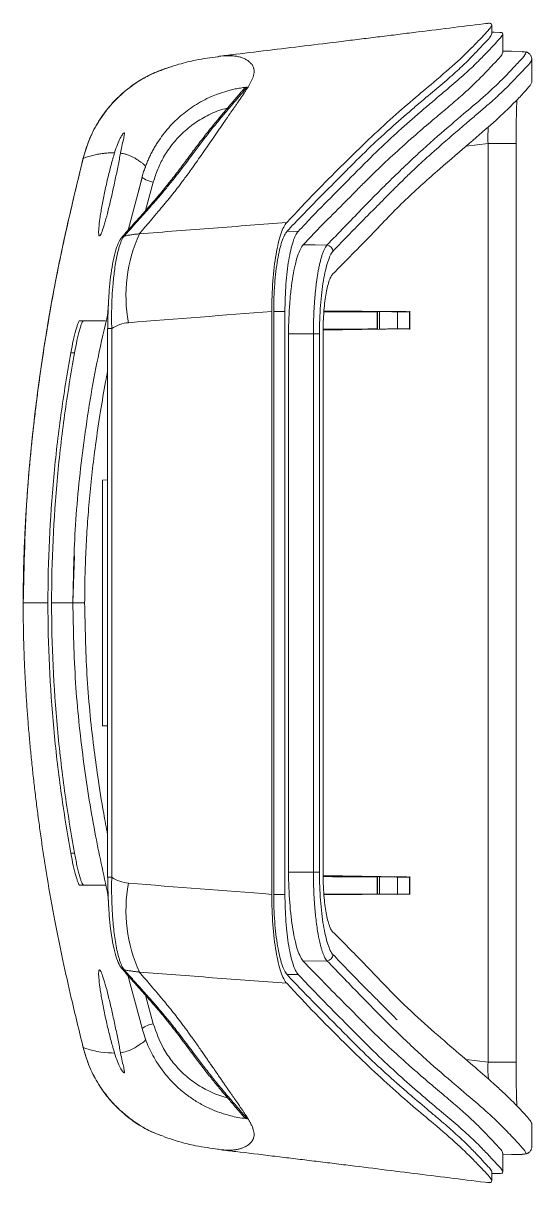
# Model space of a CAD drawing. Header units: inches. Extents: x 1474 to 3696, y 573 to 1061.
# Drawn here: x 2378.9 to 2406.9, y 846 to 909.7 of the extents above; entities that cross this region are included whole.
import ezdxf

# ---------------------------------------------------------------- set-up
doc = ezdxf.new("R2010")
doc.units = ezdxf.units.IN

msp = doc.modelspace()

# ---------------------------------------------------------------- linework, layer by layer
at = {"color": 7, "linetype": 'Continuous', "lineweight": 15}
for p, q in [((2404.719, 909.121), (2404.719, 909.609)), ((2405.319, 908.085), (2405.319, 909.111)), ((2406.506, 908.137), (2406.385, 908.136)), ((2406.896, 907.706), (2406.897, 907.714)), ((2406.919, 906.475), (2406.919, 907.706)), ((2404.511, 903.089), (2404.511, 852.62)), ((2406.054, 903.089), (2404.511, 903.089)), ((2406.054, 903.089), (2406.054, 852.62)), ((2385.484, 901.225), (2384.719, 898.336)), ((2393.459, 898.276), (2394.072, 898.265)), ((2397.434, 893.864), (2395.487, 893.881)), ((2398.41, 893.863), (2395.488, 893.889)), ((2395.489, 893.896), (2399.705, 893.859)), ((2400.201, 892.886), (2400.201, 893.883)), ((2392.617, 893.866), (2392.617, 861.843)), ((2392.725, 861.843), (2392.725, 893.866)), ((2393.342, 893.866), (2392.725, 893.866)), ((2393.342, 861.843), (2393.342, 893.866)), ((2398.417, 893.854), (2398.413, 893.855)), ((2398.417, 892.907), (2398.417, 893.854)), ((2398.425, 892.885), (2398.425, 893.866)), ((2398.548, 893.862), (2398.425, 893.863)), ((2398.548, 892.897), (2398.548, 893.862)), ((2399.533, 892.913), (2399.533, 893.854)), ((2400.198, 892.916), (2400.198, 893.854)), ((2383.589, 892.923), (2383.589, 862.785)), ((2383.817, 862.785), (2383.817, 892.923)), ((2393.542, 863.068), (2393.542, 892.641)), ((2394.906, 892.641), (2393.542, 892.641)), ((2395.242, 892.641), (2394.906, 892.641)), ((2394.906, 863.068), (2394.906, 892.641)), ((2395.242, 863.068), (2395.242, 892.641)), ((2395.439, 863.021), (2395.439, 892.688)), ((2395.444, 892.832), (2399.705, 892.906)), ((2398.548, 892.897), (2395.444, 892.843)), ((2395.444, 892.854), (2397.434, 892.888)), ((2381.567, 891.604), (2381.771, 891.604)), ((2383.589, 884.61), (2383.301, 884.607)), ((2383.301, 884.607), (2383.301, 871.101)), ((2383.301, 871.101), (2383.589, 871.099)), ((2381.771, 864.104), (2381.567, 864.104)), ((2393.542, 863.068), (2394.906, 863.068)), ((2394.906, 863.068), (2395.242, 863.068)), ((2399.705, 862.802), (2395.444, 862.877)), ((2395.444, 862.866), (2398.548, 862.812)), ((2397.434, 862.82), (2395.444, 862.855)), ((2398.417, 862.801), (2398.413, 862.802)), ((2398.417, 862.801), (2398.417, 861.854)), ((2398.425, 861.843), (2398.425, 862.824)), ((2398.548, 862.812), (2398.548, 861.847)), ((2399.533, 862.796), (2399.533, 861.854)), ((2400.198, 862.793), (2400.198, 861.854)), ((2400.201, 861.826), (2400.201, 862.822)), ((2392.725, 861.843), (2393.342, 861.843)), ((2395.487, 861.828), (2397.434, 861.845)), ((2397.568, 861.838), (2395.488, 861.82)), ((2395.489, 861.813), (2399.705, 861.85)), ((2398.548, 861.847), (2398.425, 861.846)), ((2395.647, 858.197), (2394.351, 858.175)), ((2384.7, 857.394), (2385.484, 854.484)), ((2394.072, 857.443), (2393.459, 857.433)), ((2382.216, 853.552), (2382.24, 853.446)), ((2406.054, 852.62), (2404.511, 852.62)), ((2406.919, 847.991), (2406.919, 849.231)), ((2389.83, 847.812), (2389.659, 847.829)), ((2405.319, 846.598), (2405.319, 847.628)), ((2406.503, 847.572), (2406.385, 847.572)), ((2404.719, 846.1), (2404.719, 846.586))]:
    msp.add_line(p, q, dxfattribs=at)
at = {"color": 8, "linetype": 'Continuous', "lineweight": 15}
for p, q in [((2404.511, 903.089), (2403.302, 902.945)), ((2385.481, 901.24), (2385.282, 900.461)), ((2385.676, 899.409), (2386.102, 900.973)), ((2383.657, 894.644), (2383.677, 894.977)), ((2383.817, 892.923), (2383.589, 892.923)), ((2381.764, 880.439), (2381.67, 877.854)), ((2383.817, 862.785), (2383.589, 862.785)), ((2383.677, 860.732), (2383.657, 861.065)), ((2386.102, 854.736), (2385.678, 856.298)), ((2404.511, 852.62), (2403.302, 852.764))]:
    msp.add_line(p, q, dxfattribs=at)
at = {"color": 7, "linetype": 'Continuous', "lineweight": 15, "flags": 128}
for points in [[(2405.162, 909.203), (2404.851, 909.209), (2404.719, 909.211)], [(2406.386, 908.156), (2405.798, 908.166), (2405.319, 908.175)], [(2382.246, 902.282), (2382.235, 902.267), (2382.24, 902.262)], [(2394.351, 897.534), (2394.999, 897.523), (2395.647, 897.512)], [(2382.246, 853.427), (2382.235, 853.442), (2382.24, 853.446)], [(2405.319, 847.534), (2405.798, 847.542), (2406.386, 847.552)], [(2404.719, 846.498), (2404.851, 846.5), (2405.162, 846.505)]]:
    msp.add_lwpolyline(points, dxfattribs=at)
at = {"color": 7, "linetype": 'Continuous', "lineweight": 15}
for centre, radius, start, end in [((2386.359, 902.424), 1.474, 233.41437, 259.94375), ((2384.56, 897.735), 0.28, 138.25839, 161.45013), ((2392.81, 894.736), 8.212, 155.56259, 190.41428), ((2395.625, 897.152), 0.36, 2.72064, 86.46441), ((2392.81, 860.972), 8.212, 169.58572, 204.43741), ((2395.625, 858.556), 0.36, 273.53559, 357.27936), ((2384.56, 857.974), 0.28, 198.54816, 221.74224), ((2386.359, 853.285), 1.474, 100.05627, 126.58562)]:
    msp.add_arc(centre, radius, start, end, dxfattribs=at)
at = {"color": 8, "linetype": 'Continuous', "lineweight": 15}
for centre, start, end in [((2384.562, 897.733), 101.99551, 138.15376), ((2384.562, 857.975), 221.84584, 258.0049)]:
    msp.add_arc(centre, 0.282, start, end, dxfattribs=at)
at = {"color": 7, "linetype": 'Continuous', "lineweight": 15}
for points, knots in [([(2404.483, 909.7), (2403.871, 909.624), (2402.637, 909.471), (2401.034, 909.271), (2399.695, 909.105), (2398.698, 908.981), (2397.692, 908.857), (2396.341, 908.691), (2394.632, 908.483), (2392.619, 908.239), (2391.022, 908.045), (2390.093, 907.932), (2389.824, 907.899)], [0, 0, 0, 0, 0.138032, 0.278748, 0.345824, 0.410703, 0.474124, 0.537284, 0.666141, 0.801262, 0.942372, 1, 1, 1, 1]), ([(2404.409, 909.691), (2404.495, 909.699), (2404.668, 909.714), (2404.756, 909.613), (2404.604, 909.39), (2404.272, 909.038), (2403.731, 908.475), (2402.894, 907.643), (2401.72, 906.626), (2400.405, 905.529), (2399.12, 904.418), (2397.764, 903.153), (2396.43, 901.843), (2395.059, 900.477), (2393.978, 899.328), (2393.437, 898.754)], [0, 0, 0, 0, 0.068541, 0.13779, 0.208842, 0.279909, 0.35097, 0.45807, 0.565167, 0.63752, 0.70989, 0.782257, 0.854854, 0.927448, 1, 1, 1, 1]), ([(2394.072, 898.265), (2394.199, 898.403), (2394.837, 899.088), (2395.878, 900.139), (2396.926, 901.19), (2397.942, 902.219), (2398.765, 903.022), (2399.804, 903.97), (2400.599, 904.666), (2401.505, 905.442), (2402.162, 905.989), (2402.888, 906.608), (2403.524, 907.173), (2404.141, 907.773), (2404.622, 908.284), (2405, 908.688), (2405.266, 908.972), (2405.34, 909.118), (2405.286, 909.182), (2405.224, 909.202), (2405.17, 909.201), (2405.154, 909.201)], [0, 0, 0, 0, 0.0172886, 0.086458, 0.1556141, 0.1901905, 0.2593438, 0.2939203, 0.3630769, 0.397654, 0.466812, 0.5013889, 0.5705456, 0.6397021, 0.7088583, 0.7780142, 0.8471714, 0.9163308, 0.950908, 0.985485, 1, 1, 1, 1]), ([(2393.459, 898.276), (2393.587, 898.413), (2394.226, 899.099), (2395.269, 900.149), (2396.318, 901.201), (2397.334, 902.229), (2398.157, 903.032), (2399.196, 903.98), (2399.992, 904.676), (2400.899, 905.452), (2401.557, 905.999), (2402.285, 906.618), (2402.921, 907.184), (2403.539, 907.784), (2404.021, 908.294), (2404.396, 908.697), (2404.668, 908.978), (2404.696, 909.075), (2404.709, 909.121)], [0, 0, 0, 0, 0.019021, 0.09512, 0.171204, 0.209244, 0.285326, 0.323366, 0.399451, 0.437492, 0.513578, 0.551619, 0.627704, 0.703789, 0.779873, 0.855957, 0.932043, 1, 1, 1, 1]), ([(2389.824, 907.898), (2389.79, 907.895), (2389.738, 907.892), (2389.679, 907.883), (2389.659, 907.88)], [0, 0, 0, 0, 0.662745, 1, 1, 1, 1]), ([(2394.351, 897.534), (2394.56, 897.754), (2395.186, 898.416), (2396.13, 899.364), (2397.011, 900.246), (2398.21, 901.462), (2399.275, 902.472), (2400.46, 903.516), (2401.249, 904.2), (2402.1, 904.911), (2402.844, 905.542), (2403.697, 906.302), (2404.34, 906.952), (2404.812, 907.463), (2405.095, 907.761), (2405.286, 907.972), (2405.302, 908.049), (2405.309, 908.085)], [0, 0, 0, 0, 0.0325649, 0.0976991, 0.162866, 0.1954292, 0.3256853, 0.3582488, 0.4233787, 0.4885384, 0.5536678, 0.6187967, 0.7490692, 0.8141976, 0.8793262, 0.9444772, 1, 1, 1, 1]), ([(2406.919, 907.714), (2406.918, 907.738), (2406.916, 907.779), (2406.899, 907.855), (2406.854, 907.947), (2406.802, 908.008), (2406.755, 908.049), (2406.705, 908.082), (2406.656, 908.107), (2406.618, 908.122), (2406.598, 908.127), (2406.593, 908.129)], [0, 0, 0, 0, 0.1548695, 0.2593375, 0.3333918, 0.4182198, 0.5011643, 0.6196138, 0.7859166, 0.9494695, 1, 1, 1, 1]), ([(2387.099, 907.313), (2386.992, 907.283), (2386.681, 907.196), (2386.147, 906.982), (2385.473, 906.641), (2384.743, 906.153), (2383.99, 905.489), (2383.271, 904.622), (2382.63, 903.541), (2382.373, 902.702), (2382.239, 902.263)], [0, 0, 0, 0, 0.04558, 0.131512, 0.234254, 0.353831, 0.490222, 0.643381, 0.813309, 1, 1, 1, 1]), ([(2389.662, 907.863), (2389.263, 907.813), (2388.599, 907.729), (2387.585, 907.482), (2386.972, 907.278), (2386.696, 907.186)], [0, 0, 0, 0, 0.452316, 0.753997, 1, 1, 1, 1]), ([(2382.246, 902.282), (2382.344, 902.616), (2382.538, 903.281), (2383.009, 904.206), (2383.595, 905.048), (2384.298, 905.793), (2385.111, 906.427), (2385.917, 906.903), (2386.475, 907.095), (2386.701, 907.173)], [0, 0, 0, 0, 0.150131, 0.299205, 0.447127, 0.593963, 0.74257, 0.895495, 1, 1, 1, 1]), ([(2391.058, 906.067), (2390.999, 905.997), (2390.873, 905.847), (2390.674, 905.614), (2390.477, 905.384), (2390.3, 905.179), (2390.134, 904.985), (2389.969, 904.792), (2389.795, 904.585), (2389.511, 904.244), (2389.102, 903.738), (2388.578, 903.059), (2388.061, 902.368), (2387.567, 901.704), (2387.167, 901.184), (2386.86, 900.799), (2386.628, 900.513), (2386.334, 900.161), (2385.97, 899.739), (2385.524, 899.236), (2384.986, 898.638), (2384.569, 898.167), (2384.349, 897.919)], [0, 0, 0, 0, 0.042829, 0.091125, 0.133439, 0.169772, 0.200124, 0.23279, 0.265139, 0.298017, 0.38807, 0.478468, 0.555171, 0.63073, 0.69966, 0.723181, 0.752969, 0.789294, 0.832157, 0.881561, 0.937507, 1, 1, 1, 1]), ([(2391.27, 906.196), (2391.232, 906.151), (2391.151, 906.055), (2391.015, 905.896), (2390.87, 905.727), (2390.709, 905.541), (2390.449, 905.242), (2390.119, 904.86), (2389.692, 904.351), (2389.288, 903.851), (2388.705, 903.103), (2388.119, 902.315), (2387.52, 901.523), (2387.093, 900.978), (2386.682, 900.477), (2386.325, 900.058), (2386.03, 899.723), (2385.791, 899.454), (2385.552, 899.187), (2385.265, 898.867), (2384.918, 898.48), (2384.639, 898.164), (2384.503, 898.01)], [0, 0, 0, 0, 0.027201, 0.058165, 0.092888, 0.123121, 0.161005, 0.252621, 0.31478, 0.392205, 0.461321, 0.600613, 0.663295, 0.718526, 0.773281, 0.818606, 0.845939, 0.873363, 0.896895, 0.92185, 0.961966, 1, 1, 1, 1]), ([(2391.27, 906.196), (2391.231, 906.184), (2391.152, 906.159), (2391.089, 906.098), (2391.059, 906.067)], [0, 0, 0, 0, 0.509201, 1, 1, 1, 1]), ([(2395.961, 895.917), (2396.686, 896.649), (2398.136, 898.115), (2399.939, 900.025), (2401.898, 901.745), (2403.55, 903.153), (2404.869, 904.3), (2405.639, 905.018), (2406.084, 905.471), (2406.337, 905.739), (2406.555, 905.977), (2406.731, 906.176), (2406.851, 906.331), (2406.916, 906.432), (2406.911, 906.464), (2406.909, 906.475)], [0, 0, 0, 0, 0.118787, 0.237773, 0.354382, 0.473289, 0.590847, 0.709402, 0.754185, 0.799788, 0.846753, 0.891642, 0.934443, 0.976986, 1, 1, 1, 1]), ([(2385.481, 901.24), (2385.503, 901.32), (2385.549, 901.479), (2385.628, 901.715), (2385.716, 901.948), (2385.812, 902.18), (2385.917, 902.408), (2386.031, 902.633), (2386.152, 902.854), (2386.409, 903.281), (2386.857, 903.894), (2387.559, 904.602), (2388.375, 905.213), (2389.097, 905.597), (2389.701, 905.842), (2389.99, 905.93), (2390.144, 905.978)], [0, 0, 0, 0, 0.034893, 0.070002, 0.105307, 0.140791, 0.176432, 0.21221, 0.248104, 0.284093, 0.425058, 0.572373, 0.71349, 0.86719, 0.928806, 1, 1, 1, 1]), ([(2406.097, 905.487), (2406.095, 905.446), (2406.079, 905.174), (2406.06, 904.321), (2406.056, 903.498), (2406.054, 903.089)], [0, 0, 0, 0, 0.082457, 0.543587, 1, 1, 1, 1]), ([(2383.97, 902.583), (2384.02, 902.753), (2384.075, 902.904), (2384.183, 903.172), (2384.238, 903.29), (2384.336, 903.479), (2384.38, 903.552), (2384.453, 903.653), (2384.48, 903.679), (2384.512, 903.681), (2384.518, 903.657), (2384.509, 903.558), (2384.494, 903.485), (2384.451, 903.291), (2384.423, 903.173), (2384.362, 902.898), (2384.328, 902.739), (2384.297, 902.565)], [0, 0, 0, 0, 0.125, 0.125, 0.25, 0.25, 0.375, 0.375, 0.5, 0.5, 0.625, 0.625, 0.75, 0.75, 0.875, 0.875, 1, 1, 1, 1]), ([(2404.511, 903.089), (2404.507, 903.277), (2404.499, 903.592), (2404.518, 903.891), (2404.525, 904.011)], [0, 0, 0, 0, 0.598392, 1, 1, 1, 1]), ([(2378.945, 877.854), (2378.946, 878.14), (2378.948, 878.713), (2378.963, 879.577), (2378.987, 880.448), (2379.021, 881.326), (2379.065, 882.21), (2379.118, 883.101), (2379.181, 883.999), (2379.253, 884.904), (2379.335, 885.815), (2379.426, 886.732), (2379.527, 887.655), (2379.637, 888.585), (2379.756, 889.521), (2379.884, 890.463), (2380.14, 892.226), (2380.489, 894.33), (2380.989, 896.875), (2381.537, 899.372), (2381.984, 901.206), (2382.246, 902.282)], [0, 0, 0, 0, 0.034644, 0.069589, 0.104831, 0.140366, 0.176191, 0.212309, 0.248721, 0.285426, 0.322425, 0.359714, 0.397293, 0.435163, 0.47333, 0.511797, 0.550574, 0.689655, 0.770631, 0.865534, 1, 1, 1, 1]), ([(2382.24, 902.262), (2381.759, 900.27), (2380.796, 896.277), (2379.796, 890.189), (2379.092, 884.043), (2378.994, 879.919), (2378.945, 877.854)], [0, 0, 0, 0, 0.249134, 0.499202, 0.749263, 1, 1, 1, 1]), ([(2382.246, 902.282), (2382.3, 902.3), (2382.408, 902.338), (2382.561, 902.385), (2382.706, 902.426), (2382.845, 902.461), (2382.976, 902.49), (2383.1, 902.514), (2383.276, 902.543), (2383.492, 902.568), (2383.741, 902.583), (2383.894, 902.583), (2383.97, 902.583)], [0, 0, 0, 0, 0.073605, 0.146411, 0.218424, 0.28965, 0.360093, 0.429755, 0.498635, 0.665428, 0.832613, 1, 1, 1, 1]), ([(2383.97, 902.583), (2383.908, 902.376), (2383.845, 902.152), (2383.749, 901.793), (2383.716, 901.668), (2383.653, 901.416), (2383.622, 901.289), (2383.53, 900.902), (2383.471, 900.637), (2383.363, 900.125), (2383.314, 899.87), (2383.25, 899.514), (2383.231, 899.4), (2383.195, 899.18), (2383.179, 899.073), (2383.137, 898.774), (2383.118, 898.602), (2383.095, 898.314), (2383.093, 898.204), (2383.101, 898.092), (2383.107, 898.064), (2383.121, 898.026), (2383.13, 898.017), (2383.162, 898.016), (2383.192, 898.054), (2383.263, 898.2), (2383.304, 898.309), (2383.373, 898.518), (2383.397, 898.595), (2383.447, 898.763), (2383.473, 898.855), (2383.552, 899.146), (2383.607, 899.362), (2383.722, 899.833), (2383.78, 900.079), (2383.896, 900.592), (2383.954, 900.859), (2384.064, 901.378), (2384.117, 901.633), (2384.215, 902.124), (2384.259, 902.353), (2384.297, 902.565)], [0, 0, 0, 0, 0.0625, 0.0625, 0.09375, 0.09375, 0.125, 0.125, 0.1875, 0.1875, 0.25, 0.25, 0.28125, 0.28125, 0.3125, 0.3125, 0.375, 0.375, 0.4375, 0.4375, 0.46875, 0.46875, 0.5, 0.5, 0.5625, 0.5625, 0.625, 0.625, 0.65625, 0.65625, 0.6875, 0.6875, 0.75, 0.75, 0.8125, 0.8125, 0.875, 0.875, 0.9375, 0.9375, 1, 1, 1, 1]), ([(2393.437, 898.754), (2392.097, 898.653), (2389.396, 898.449), (2386.695, 898.239), (2385.333, 898.134)], [0, 0, 0, 0, 0.496057, 1, 1, 1, 1]), ([(2393.437, 898.754), (2393.325, 898.633), (2393.219, 898.423), (2393.018, 897.823), (2392.929, 897.449), (2392.778, 896.56), (2392.719, 896.066), (2392.637, 894.991), (2392.617, 894.437), (2392.617, 893.866)], [0, 0, 0, 0, 0.25, 0.25, 0.5, 0.5, 0.75, 0.75, 1, 1, 1, 1]), ([(2384.361, 897.933), (2384.296, 897.839), (2384.169, 897.657), (2384.001, 897.137), (2383.861, 896.508), (2383.756, 895.796), (2383.694, 895.249), (2383.674, 894.938), (2383.671, 894.89)], [0, 0, 0, 0, 0.217063, 0.42242, 0.616179, 0.798409, 0.969225, 1, 1, 1, 1]), ([(2384.503, 898.01), (2384.491, 897.995), (2384.466, 897.965), (2384.43, 897.909), (2384.394, 897.845), (2384.358, 897.774), (2384.324, 897.695), (2384.291, 897.609), (2384.258, 897.516), (2384.227, 897.418), (2384.197, 897.314), (2384.168, 897.206), (2384.141, 897.094), (2384.071, 896.79), (2383.978, 896.256), (2383.888, 895.455), (2383.835, 894.71), (2383.814, 894.098), (2383.807, 893.621), (2383.809, 893.258), (2383.814, 893.03), (2383.817, 892.923)], [0, 0, 0, 0, 0.0304102, 0.0606413, 0.090653, 0.1204056, 0.1498606, 0.1789811, 0.2077312, 0.2360772, 0.263987, 0.2914305, 0.3183798, 0.3448092, 0.5000746, 0.632789, 0.7479324, 0.8439616, 0.9023955, 0.9543049, 1, 1, 1, 1]), ([(2385.333, 898.134), (2385.264, 898.127), (2385.124, 898.114), (2384.916, 898.086), (2384.709, 898.052), (2384.572, 898.024), (2384.503, 898.01)], [0, 0, 0, 0, 0.249602, 0.499494, 0.749639, 1, 1, 1, 1]), ([(2392.725, 893.866), (2392.725, 894.38), (2392.743, 894.88), (2392.816, 895.852), (2392.868, 896.295), (2393.003, 897.098), (2393.083, 897.436), (2393.263, 897.977), (2393.358, 898.167), (2393.459, 898.276)], [0, 0, 0, 0, 0.25, 0.25, 0.5, 0.5, 0.75, 0.75, 1, 1, 1, 1]), ([(2393.342, 893.866), (2393.342, 894.379), (2393.36, 894.878), (2393.432, 895.847), (2393.484, 896.29), (2393.618, 897.09), (2393.697, 897.427), (2393.876, 897.967), (2393.971, 898.157), (2394.072, 898.266)], [0, 0, 0, 0, 0.25, 0.25, 0.5, 0.5, 0.75, 0.75, 1, 1, 1, 1]), ([(2393.542, 892.641), (2393.542, 893.217), (2393.563, 893.778), (2393.624, 894.59), (2393.649, 894.848), (2393.707, 895.342), (2393.74, 895.579), (2393.815, 896.023), (2393.856, 896.226), (2393.943, 896.597), (2393.99, 896.766), (2394.138, 897.21), (2394.242, 897.417), (2394.351, 897.534)], [0, 0, 0, 0, 0.25, 0.25, 0.375, 0.375, 0.5, 0.5, 0.625, 0.625, 0.75, 0.75, 1, 1, 1, 1]), ([(2394.906, 892.641), (2394.906, 892.715), (2394.907, 892.864), (2394.91, 893.086), (2394.915, 893.309), (2394.921, 893.532), (2394.93, 893.754), (2394.941, 893.975), (2394.954, 894.195), (2394.969, 894.412), (2394.986, 894.626), (2395.005, 894.838), (2395.027, 895.056), (2395.052, 895.283), (2395.082, 895.522), (2395.117, 895.763), (2395.156, 896.004), (2395.2, 896.241), (2395.249, 896.473), (2395.303, 896.695), (2395.362, 896.904), (2395.426, 897.096), (2395.495, 897.265), (2395.569, 897.41), (2395.621, 897.477), (2395.647, 897.512)], [0, 0, 0, 0, 0.032667, 0.065468, 0.098425, 0.131565, 0.164904, 0.198436, 0.232155, 0.26605, 0.300118, 0.334355, 0.368756, 0.408687, 0.450843, 0.495237, 0.541888, 0.590815, 0.64203, 0.695557, 0.751451, 0.809778, 0.870592, 0.933956, 1, 1, 1, 1]), ([(2395.242, 892.641), (2395.242, 893.168), (2395.262, 893.696), (2395.335, 894.689), (2395.389, 895.155), (2395.525, 895.97), (2395.607, 896.321), (2395.786, 896.867), (2395.884, 897.062), (2395.984, 897.169)], [0, 0, 0, 0, 0.25, 0.25, 0.5, 0.5, 0.75, 0.75, 1, 1, 1, 1]), ([(2395.439, 892.688), (2395.439, 892.75), (2395.439, 892.876), (2395.442, 893.062), (2395.448, 893.248), (2395.455, 893.432), (2395.465, 893.614), (2395.485, 893.913), (2395.522, 894.315), (2395.586, 894.781), (2395.665, 895.186), (2395.741, 895.465), (2395.806, 895.648), (2395.857, 895.764), (2395.909, 895.856), (2395.944, 895.896), (2395.961, 895.917)], [0, 0, 0, 0, 0.041713, 0.083233, 0.124701, 0.166259, 0.208047, 0.250203, 0.375507, 0.499915, 0.624462, 0.749562, 0.813809, 0.87664, 0.938537, 1, 1, 1, 1]), ([(2383.595, 892.923), (2383.596, 893.246), (2383.598, 893.839), (2383.638, 894.392), (2383.657, 894.644)], [0, 0, 0, 0, 0.5439824, 1, 1, 1, 1]), ([(2383.671, 894.89), (2383.657, 894.694), (2383.611, 894.062), (2383.604, 893.388), (2383.6, 892.923)], [0, 0, 0, 0, 0.311208, 1, 1, 1, 1]), ([(2382.051, 893.354), (2382.04, 893.354), (2382.028, 893.343), (2381.999, 893.298), (2381.982, 893.263), (2381.946, 893.175), (2381.926, 893.121), (2381.885, 892.993), (2381.862, 892.919), (2381.795, 892.677), (2381.747, 892.483), (2381.654, 892.064), (2381.608, 891.835), (2381.567, 891.604)], [0, 0, 0, 0, 0.125, 0.125, 0.25, 0.25, 0.375, 0.375, 0.5, 0.5, 0.75, 0.75, 1, 1, 1, 1]), ([(2383.608, 893.769), (2383.42, 892.963), (2382.873, 890.614), (2382.253, 886.737), (2381.763, 882.231), (2381.704, 879.287), (2381.676, 877.854)], [0, 0, 0, 0, 0.154909, 0.451159, 0.732894, 1, 1, 1, 1]), ([(2382.255, 893.354), (2382.245, 893.354), (2382.232, 893.343), (2382.203, 893.298), (2382.187, 893.263), (2382.15, 893.175), (2382.131, 893.121), (2382.089, 892.993), (2382.067, 892.919), (2381.999, 892.677), (2381.951, 892.483), (2381.858, 892.064), (2381.812, 891.835), (2381.771, 891.604)], [0, 0, 0, 0, 0.125, 0.125, 0.25, 0.25, 0.375, 0.375, 0.5, 0.5, 0.75, 0.75, 1, 1, 1, 1]), ([(2383.48, 893.354), (2383.339, 893.354), (2382.988, 893.354), (2382.401, 893.354), (2382.051, 893.354)], [0, 0, 0, 0, 0.402982, 1, 1, 1, 1]), ([(2395.484, 893.854), (2395.93, 893.854), (2397.026, 893.854), (2397.899, 893.854), (2398.417, 893.854)], [0, 0, 0, 0, 0.407057, 1, 1, 1, 1]), ([(2397.843, 893.861), (2397.811, 893.861), (2397.746, 893.861), (2397.644, 893.862), (2397.54, 893.863), (2397.469, 893.864), (2397.434, 893.864)], [0, 0, 0, 0, 0.250878, 0.499277, 0.74804, 1, 1, 1, 1]), ([(2399.533, 893.854), (2399.529, 893.854), (2399.52, 893.854), (2399.493, 893.855), (2399.456, 893.855), (2399.407, 893.855), (2399.344, 893.856), (2399.268, 893.856), (2399.178, 893.857), (2399.074, 893.858), (2398.958, 893.859), (2398.83, 893.86), (2398.692, 893.861), (2398.596, 893.862), (2398.548, 893.862)], [0, 0, 0, 0, 0.066421, 0.135919, 0.208492, 0.28414, 0.362864, 0.444662, 0.529535, 0.617482, 0.708502, 0.802595, 0.899762, 1, 1, 1, 1]), ([(2399.705, 893.859), (2399.729, 893.859), (2399.774, 893.859), (2399.838, 893.858), (2399.894, 893.857), (2399.943, 893.857), (2399.985, 893.857), (2400.02, 893.856), (2400.049, 893.856), (2400.108, 893.855), (2400.179, 893.855), (2400.204, 893.854), (2400.199, 893.854), (2400.198, 893.854)], [0, 0, 0, 0, 0.0851945, 0.1639544, 0.2362774, 0.3021614, 0.3616047, 0.4146055, 0.4611623, 0.5012738, 0.7276477, 0.9409903, 1, 1, 1, 1]), ([(2398.417, 892.907), (2398.186, 892.906), (2397.715, 892.904), (2397.112, 892.9), (2396.659, 892.898), (2396.384, 892.897), (2396.091, 892.895), (2395.78, 892.893), (2395.558, 892.892), (2395.446, 892.891)], [0, 0, 0, 0, 0.26276, 0.535259, 0.622914, 0.71153, 0.801109, 0.899684, 1, 1, 1, 1]), ([(2397.434, 892.888), (2397.469, 892.889), (2397.54, 892.89), (2397.644, 892.892), (2397.746, 892.894), (2397.876, 892.896), (2398.029, 892.899), (2398.184, 892.902), (2398.307, 892.904), (2398.389, 892.906), (2398.432, 892.907), (2398.422, 892.907), (2398.417, 892.907)], [0, 0, 0, 0, 0.063085, 0.12534, 0.187472, 0.25019, 0.375273, 0.500194, 0.625075, 0.750196, 0.874978, 1, 1, 1, 1]), ([(2399.533, 892.913), (2399.529, 892.913), (2399.521, 892.913), (2399.498, 892.912), (2399.468, 892.912), (2399.418, 892.911), (2399.337, 892.91), (2399.213, 892.908), (2399.068, 892.906), (2398.905, 892.903), (2398.73, 892.9), (2398.608, 892.898), (2398.548, 892.897)], [0, 0, 0, 0, 0.0628308, 0.1250913, 0.187302, 0.2499848, 0.375073, 0.4997388, 0.6248857, 0.7495123, 0.8747553, 1, 1, 1, 1]), ([(2400.198, 892.916), (2400.128, 892.915), (2399.987, 892.915), (2399.765, 892.914), (2399.611, 892.913), (2399.533, 892.913)], [0, 0, 0, 0, 0.333319, 0.666651, 1, 1, 1, 1]), ([(2399.705, 892.906), (2399.728, 892.907), (2399.774, 892.908), (2399.842, 892.909), (2399.918, 892.91), (2399.998, 892.912), (2400.075, 892.913), (2400.137, 892.914), (2400.179, 892.915), (2400.202, 892.916), (2400.2, 892.916), (2400.198, 892.916)], [0, 0, 0, 0, 0.0843338, 0.1671414, 0.2500097, 0.3750795, 0.4999519, 0.62484, 0.7499149, 0.8748552, 1, 1, 1, 1]), ([(2381.567, 891.604), (2381.364, 890.467), (2381.181, 889.329), (2380.865, 887.047), (2380.733, 885.904), (2380.414, 882.466), (2380.307, 880.165), (2380.307, 877.854)], [0, 0, 0, 0, 0.25, 0.25, 0.5, 0.5, 1, 1, 1, 1]), ([(2381.771, 891.604), (2381.568, 890.47), (2381.384, 889.332), (2381.068, 887.05), (2380.935, 885.905), (2380.614, 882.463), (2380.508, 880.159), (2380.508, 877.854)], [0, 0, 0, 0, 0.25, 0.25, 0.5, 0.5, 1, 1, 1, 1]), ([(2378.945, 877.854), (2378.946, 877.569), (2378.948, 876.998), (2378.963, 876.139), (2378.987, 875.275), (2379.02, 874.407), (2379.063, 873.535), (2379.115, 872.659), (2379.176, 871.778), (2379.246, 870.894), (2379.325, 870.005), (2379.413, 869.113), (2379.509, 868.216), (2379.614, 867.316), (2379.727, 866.412), (2379.849, 865.504), (2379.979, 864.592), (2380.117, 863.677), (2380.342, 862.274), (2380.665, 860.449), (2381.115, 858.243), (2381.637, 855.922), (2382.025, 854.332), (2382.246, 853.427)], [0, 0, 0, 0, 0.034575, 0.069333, 0.104278, 0.139411, 0.174734, 0.210247, 0.245951, 0.281847, 0.317937, 0.354221, 0.390699, 0.427372, 0.46424, 0.501302, 0.538557, 0.576004, 0.613642, 0.711052, 0.80109, 0.886913, 1, 1, 1, 1]), ([(2380.307, 877.854), (2380.112, 877.854), (2379.909, 877.854), (2379.464, 877.854), (2379.221, 877.854), (2378.945, 877.854)], [0, 0, 0, 0, 0.5, 0.5, 1, 1, 1, 1]), ([(2381.567, 864.104), (2381.364, 865.241), (2381.181, 866.38), (2380.865, 868.662), (2380.733, 869.805), (2380.414, 873.242), (2380.307, 875.543), (2380.307, 877.854)], [0, 0, 0, 0, 0.25, 0.25, 0.5, 0.5, 1, 1, 1, 1]), ([(2380.508, 877.854), (2380.508, 875.549), (2380.614, 873.245), (2380.935, 869.804), (2381.068, 868.659), (2381.384, 866.376), (2381.568, 865.239), (2381.771, 864.104)], [0, 0, 0, 0, 0.5, 0.5, 0.75, 0.75, 1, 1, 1, 1]), ([(2382.263, 877.854), (2382.176, 877.854), (2382.091, 877.854), (2381.939, 877.854), (2381.871, 877.854), (2381.764, 877.854), (2381.724, 877.854), (2381.675, 877.854), (2381.666, 877.854), (2381.67, 877.854)], [0, 0, 0, 0, 0.25, 0.25, 0.5, 0.5, 0.75, 0.75, 1, 1, 1, 1]), ([(2381.676, 877.854), (2381.706, 876.39), (2381.764, 873.517), (2382.212, 869.315), (2382.821, 865.43), (2383.36, 862.965), (2383.61, 861.818)], [0, 0, 0, 0, 0.271071, 0.531733, 0.781955, 1, 1, 1, 1]), ([(2382.051, 862.354), (2382.04, 862.354), (2382.028, 862.366), (2381.999, 862.411), (2381.982, 862.445), (2381.946, 862.534), (2381.926, 862.588), (2381.885, 862.716), (2381.862, 862.79), (2381.795, 863.031), (2381.747, 863.226), (2381.654, 863.645), (2381.608, 863.873), (2381.567, 864.104)], [0, 0, 0, 0, 0.125, 0.125, 0.25, 0.25, 0.375, 0.375, 0.5, 0.5, 0.75, 0.75, 1, 1, 1, 1]), ([(2381.771, 864.104), (2381.792, 863.989), (2381.813, 863.875), (2381.858, 863.652), (2381.881, 863.542), (2381.928, 863.331), (2381.951, 863.231), (2381.998, 863.042), (2382.022, 862.952), (2382.067, 862.79), (2382.089, 862.718), (2382.13, 862.59), (2382.15, 862.534), (2382.204, 862.402), (2382.234, 862.354), (2382.255, 862.354)], [0, 0, 0, 0, 0.125, 0.125, 0.25, 0.25, 0.375, 0.375, 0.5, 0.5, 0.625, 0.625, 0.75, 0.75, 1, 1, 1, 1]), ([(2383.657, 861.065), (2383.638, 861.317), (2383.598, 861.869), (2383.596, 862.463), (2383.595, 862.785)], [0, 0, 0, 0, 0.4560176, 1, 1, 1, 1]), ([(2383.6, 862.785), (2383.604, 862.321), (2383.611, 861.647), (2383.657, 861.015), (2383.671, 860.819)], [0, 0, 0, 0, 0.688792, 1, 1, 1, 1]), ([(2383.817, 862.785), (2383.815, 862.712), (2383.811, 862.558), (2383.808, 862.317), (2383.808, 862.055), (2383.812, 861.765), (2383.82, 861.446), (2383.835, 861.091), (2383.857, 860.703), (2383.903, 860.099), (2383.999, 859.286), (2384.127, 858.643), (2384.234, 858.267), (2384.296, 858.083), (2384.362, 857.924), (2384.431, 857.791), (2384.479, 857.73), (2384.503, 857.699)], [0, 0, 0, 0, 0.031457, 0.065925, 0.103522, 0.14435, 0.191502, 0.242879, 0.301757, 0.367465, 0.526511, 0.715096, 0.76923, 0.825048, 0.882302, 0.940717, 1, 1, 1, 1]), ([(2394.351, 858.175), (2394.242, 858.292), (2394.137, 858.499), (2393.94, 859.094), (2393.852, 859.465), (2393.702, 860.355), (2393.644, 860.85), (2393.563, 861.933), (2393.542, 862.492), (2393.542, 863.068)], [0, 0, 0, 0, 0.25, 0.25, 0.5, 0.5, 0.75, 0.75, 1, 1, 1, 1]), ([(2394.906, 863.068), (2394.906, 862.993), (2394.907, 862.844), (2394.91, 862.621), (2394.915, 862.398), (2394.922, 862.175), (2394.93, 861.952), (2394.941, 861.731), (2394.954, 861.512), (2394.969, 861.295), (2394.986, 861.081), (2395.005, 860.871), (2395.049, 860.431), (2395.127, 859.842), (2395.226, 859.337), (2395.296, 859.046), (2395.34, 858.882), (2395.39, 858.72), (2395.446, 858.563), (2395.507, 858.419), (2395.575, 858.29), (2395.622, 858.229), (2395.647, 858.197)], [0, 0, 0, 0, 0.03275, 0.065663, 0.098734, 0.131958, 0.165336, 0.198871, 0.232566, 0.266419, 0.300423, 0.334579, 0.368893, 0.519353, 0.648524, 0.687283, 0.729856, 0.776252, 0.826475, 0.880528, 0.938389, 1, 1, 1, 1]), ([(2395.984, 858.539), (2395.884, 858.646), (2395.786, 858.842), (2395.607, 859.388), (2395.525, 859.738), (2395.389, 860.554), (2395.335, 861.02), (2395.262, 862.013), (2395.242, 862.54), (2395.242, 863.068)], [0, 0, 0, 0, 0.25, 0.25, 0.5, 0.5, 0.75, 0.75, 1, 1, 1, 1]), ([(2395.961, 859.792), (2395.951, 859.803), (2395.931, 859.825), (2395.902, 859.868), (2395.872, 859.918), (2395.843, 859.977), (2395.814, 860.044), (2395.785, 860.119), (2395.734, 860.268), (2395.665, 860.522), (2395.586, 860.928), (2395.522, 861.394), (2395.482, 861.824), (2395.46, 862.184), (2395.447, 862.46), (2395.44, 862.74), (2395.439, 862.927), (2395.439, 863.021)], [0, 0, 0, 0, 0.035101, 0.070274, 0.105614, 0.141215, 0.177169, 0.213565, 0.25049, 0.37556, 0.500133, 0.624495, 0.749842, 0.812899, 0.875295, 0.937503, 1, 1, 1, 1]), ([(2395.446, 862.817), (2395.584, 862.817), (2395.849, 862.815), (2396.522, 862.811), (2397.411, 862.807), (2398.087, 862.803), (2398.417, 862.801)], [0, 0, 0, 0, 0.1238, 0.237852, 0.628516, 1, 1, 1, 1]), ([(2397.843, 862.813), (2397.811, 862.814), (2397.746, 862.815), (2397.644, 862.817), (2397.54, 862.819), (2397.469, 862.82), (2397.434, 862.82)], [0, 0, 0, 0, 0.250596, 0.498904, 0.747765, 1, 1, 1, 1]), ([(2398.548, 862.812), (2398.578, 862.811), (2398.639, 862.81), (2398.729, 862.809), (2398.817, 862.807), (2398.932, 862.805), (2399.068, 862.803), (2399.213, 862.801), (2399.337, 862.799), (2399.434, 862.797), (2399.504, 862.796), (2399.523, 862.796), (2399.533, 862.796)], [0, 0, 0, 0, 0.0629202, 0.1253387, 0.187774, 0.250744, 0.37532, 0.5005185, 0.62515, 0.7502728, 0.87502, 1, 1, 1, 1]), ([(2399.533, 862.796), (2399.611, 862.796), (2399.765, 862.795), (2399.987, 862.794), (2400.128, 862.793), (2400.198, 862.793)], [0, 0, 0, 0, 0.333349, 0.666681, 1, 1, 1, 1]), ([(2400.198, 862.793), (2400.2, 862.793), (2400.202, 862.793), (2400.194, 862.793), (2400.174, 862.794), (2400.137, 862.794), (2400.075, 862.796), (2399.998, 862.797), (2399.908, 862.799), (2399.809, 862.8), (2399.74, 862.802), (2399.705, 862.802)], [0, 0, 0, 0, 0.083785, 0.166686, 0.250334, 0.375358, 0.500296, 0.625091, 0.750235, 0.874239, 1, 1, 1, 1]), ([(2383.498, 862.354), (2383.352, 862.354), (2382.997, 862.354), (2382.401, 862.354), (2382.051, 862.354)], [0, 0, 0, 0, 0.412221, 1, 1, 1, 1]), ([(2393.437, 856.955), (2393.325, 857.075), (2393.219, 857.286), (2393.018, 857.886), (2392.929, 858.26), (2392.778, 859.149), (2392.719, 859.642), (2392.637, 860.718), (2392.617, 861.272), (2392.617, 861.843)], [0, 0, 0, 0, 0.25, 0.25, 0.5, 0.5, 0.75, 0.75, 1, 1, 1, 1]), ([(2393.459, 857.433), (2393.358, 857.541), (2393.262, 857.732), (2393.082, 858.273), (2393.003, 858.611), (2392.868, 859.414), (2392.815, 859.859), (2392.743, 860.829), (2392.725, 861.328), (2392.725, 861.843)], [0, 0, 0, 0, 0.25, 0.25, 0.5, 0.5, 0.75, 0.75, 1, 1, 1, 1]), ([(2393.342, 861.843), (2393.342, 861.329), (2393.36, 860.831), (2393.432, 859.862), (2393.484, 859.419), (2393.618, 858.618), (2393.697, 858.282), (2393.876, 857.742), (2393.971, 857.551), (2394.072, 857.443)], [0, 0, 0, 0, 0.25, 0.25, 0.5, 0.5, 0.75, 0.75, 1, 1, 1, 1]), ([(2398.417, 861.854), (2397.899, 861.854), (2397.026, 861.854), (2395.93, 861.854), (2395.484, 861.854)], [0, 0, 0, 0, 0.592943, 1, 1, 1, 1]), ([(2397.434, 861.845), (2397.469, 861.845), (2397.54, 861.845), (2397.644, 861.846), (2397.746, 861.847), (2397.876, 861.848), (2398.029, 861.85), (2398.184, 861.851), (2398.307, 861.853), (2398.389, 861.854), (2398.432, 861.854), (2398.422, 861.854), (2398.417, 861.854)], [0, 0, 0, 0, 0.063017, 0.125241, 0.187381, 0.250149, 0.375244, 0.500149, 0.625038, 0.750153, 0.874961, 1, 1, 1, 1]), ([(2398.548, 861.847), (2398.582, 861.847), (2398.65, 861.848), (2398.75, 861.848), (2398.846, 861.849), (2398.936, 861.85), (2399.021, 861.85), (2399.099, 861.851), (2399.172, 861.852), (2399.237, 861.852), (2399.296, 861.853), (2399.348, 861.853), (2399.393, 861.853), (2399.431, 861.854), (2399.463, 861.854), (2399.489, 861.854), (2399.509, 861.854), (2399.524, 861.854), (2399.53, 861.854), (2399.533, 861.854)], [0, 0, 0, 0, 0.071085, 0.140637, 0.208657, 0.275145, 0.3401, 0.403522, 0.465412, 0.525769, 0.584593, 0.641884, 0.697643, 0.751868, 0.804561, 0.85572, 0.905347, 0.95344, 1, 1, 1, 1]), ([(2400.198, 861.854), (2400.199, 861.854), (2400.203, 861.854), (2400.194, 861.854), (2400.162, 861.854), (2400.099, 861.853), (2400.001, 861.852), (2399.866, 861.851), (2399.76, 861.85), (2399.705, 861.85)], [0, 0, 0, 0, 0.059022, 0.1734, 0.304797, 0.453187, 0.61854, 0.800823, 1, 1, 1, 1]), ([(2383.671, 860.819), (2383.674, 860.771), (2383.694, 860.46), (2383.756, 859.913), (2383.861, 859.201), (2384.001, 858.572), (2384.169, 858.052), (2384.296, 857.869), (2384.361, 857.776)], [0, 0, 0, 0, 0.030775, 0.201591, 0.383821, 0.57758, 0.782937, 1, 1, 1, 1]), ([(2406.914, 849.231), (2406.914, 849.245), (2406.912, 849.277), (2406.863, 849.359), (2406.78, 849.471), (2406.63, 849.649), (2406.387, 849.917), (2406.036, 850.29), (2405.609, 850.716), (2405.093, 851.197), (2404.386, 851.829), (2403.417, 852.667), (2402.134, 853.765), (2400.645, 855.056), (2399.158, 856.49), (2397.698, 858.054), (2396.541, 859.212), (2395.961, 859.792)], [0, 0, 0, 0, 0.025521, 0.058948, 0.092065, 0.126468, 0.191084, 0.255207, 0.317687, 0.379997, 0.443184, 0.535327, 0.628862, 0.72027, 0.813404, 0.906435, 1, 1, 1, 1]), ([(2383.97, 853.125), (2383.908, 853.333), (2383.845, 853.556), (2383.749, 853.916), (2383.716, 854.041), (2383.653, 854.293), (2383.622, 854.42), (2383.53, 854.806), (2383.471, 855.071), (2383.363, 855.584), (2383.314, 855.839), (2383.25, 856.195), (2383.231, 856.309), (2383.195, 856.529), (2383.179, 856.636), (2383.137, 856.935), (2383.118, 857.107), (2383.095, 857.395), (2383.093, 857.504), (2383.101, 857.616), (2383.107, 857.645), (2383.121, 857.682), (2383.13, 857.692), (2383.162, 857.692), (2383.192, 857.654), (2383.263, 857.509), (2383.304, 857.399), (2383.373, 857.191), (2383.397, 857.114), (2383.447, 856.946), (2383.473, 856.854), (2383.552, 856.562), (2383.607, 856.347), (2383.722, 855.876), (2383.78, 855.629), (2383.896, 855.117), (2383.954, 854.85), (2384.064, 854.331), (2384.117, 854.076), (2384.215, 853.584), (2384.259, 853.355), (2384.297, 853.143)], [0, 0, 0, 0, 0.0625, 0.0625, 0.09375, 0.09375, 0.125, 0.125, 0.1875, 0.1875, 0.25, 0.25, 0.28125, 0.28125, 0.3125, 0.3125, 0.375, 0.375, 0.4375, 0.4375, 0.46875, 0.46875, 0.5, 0.5, 0.5625, 0.5625, 0.625, 0.625, 0.65625, 0.65625, 0.6875, 0.6875, 0.75, 0.75, 0.8125, 0.8125, 0.875, 0.875, 0.9375, 0.9375, 1, 1, 1, 1]), ([(2384.349, 857.79), (2384.541, 857.573), (2384.903, 857.163), (2385.375, 856.638), (2385.767, 856.198), (2386.087, 855.835), (2386.366, 855.51), (2386.623, 855.202), (2386.876, 854.891), (2387.264, 854.402), (2387.761, 853.746), (2388.32, 852.992), (2388.826, 852.326), (2389.266, 851.767), (2389.583, 851.378), (2389.806, 851.111), (2389.965, 850.922), (2390.153, 850.701), (2390.367, 850.452), (2390.602, 850.179), (2390.839, 849.903), (2390.986, 849.727), (2391.057, 849.643)], [0, 0, 0, 0, 0.054301, 0.102613, 0.144936, 0.181273, 0.211625, 0.244293, 0.276644, 0.309526, 0.399589, 0.490002, 0.566717, 0.642288, 0.71123, 0.734761, 0.764562, 0.800901, 0.843775, 0.893185, 0.949131, 1, 1, 1, 1]), ([(2384.503, 857.699), (2384.572, 857.685), (2384.709, 857.657), (2384.916, 857.623), (2385.124, 857.595), (2385.264, 857.582), (2385.333, 857.575)], [0, 0, 0, 0, 0.250349, 0.50049, 0.750386, 1, 1, 1, 1]), ([(2384.503, 857.699), (2384.567, 857.626), (2384.701, 857.474), (2384.902, 857.248), (2385.111, 857.014), (2385.327, 856.774), (2385.533, 856.544), (2385.747, 856.305), (2386.018, 856.001), (2386.342, 855.631), (2386.727, 855.178), (2387.15, 854.66), (2387.563, 854.131), (2388.157, 853.341), (2388.746, 852.55), (2389.353, 851.775), (2389.773, 851.259), (2390.186, 850.77), (2390.548, 850.353), (2390.866, 849.987), (2391.091, 849.724), (2391.216, 849.577), (2391.27, 849.513)], [0, 0, 0, 0, 0.0179241, 0.0370665, 0.0574215, 0.0789839, 0.1017478, 0.1209915, 0.146566, 0.1900305, 0.2312508, 0.2849486, 0.3509198, 0.3993875, 0.5423694, 0.6235115, 0.6989058, 0.7611051, 0.8497799, 0.9111011, 0.9611722, 1, 1, 1, 1]), ([(2393.437, 856.955), (2392.08, 857.057), (2389.379, 857.261), (2386.677, 857.471), (2385.333, 857.575)], [0, 0, 0, 0, 0.502482, 1, 1, 1, 1]), ([(2405.3, 847.628), (2405.305, 847.641), (2405.32, 847.685), (2405.191, 847.843), (2404.869, 848.185), (2404.391, 848.707), (2403.575, 849.521), (2402.715, 850.282), (2401.644, 851.178), (2400.89, 851.817), (2400.078, 852.528), (2399.211, 853.299), (2398.332, 854.133), (2397.474, 854.992), (2396.611, 855.866), (2395.543, 856.926), (2394.742, 857.766), (2394.351, 858.175)], [0, 0, 0, 0, 0.026215, 0.091346, 0.156506, 0.286777, 0.351906, 0.48218, 0.54731, 0.612467, 0.645031, 0.71016, 0.775299, 0.807863, 0.87299, 0.938124, 1, 1, 1, 1]), ([(2404.483, 846.017), (2404.54, 846.013), (2404.682, 846.002), (2404.754, 846.097), (2404.605, 846.318), (2404.272, 846.67), (2403.731, 847.233), (2402.894, 848.065), (2401.72, 849.083), (2400.405, 850.179), (2399.12, 851.291), (2397.764, 852.556), (2396.43, 853.866), (2395.059, 855.232), (2393.978, 856.381), (2393.437, 856.955)], [0, 0, 0, 0, 0.047268, 0.118099, 0.190774, 0.263464, 0.336147, 0.445693, 0.555236, 0.629242, 0.703264, 0.777284, 0.851539, 0.925791, 1, 1, 1, 1]), ([(2404.712, 846.586), (2404.713, 846.595), (2404.72, 846.647), (2404.588, 846.811), (2404.283, 847.133), (2403.872, 847.576), (2403.348, 848.117), (2402.68, 848.745), (2402.004, 849.331), (2401.234, 849.98), (2400.544, 850.556), (2399.599, 851.376), (2398.779, 852.103), (2397.736, 853.078), (2396.928, 853.891), (2395.915, 854.914), (2394.886, 855.932), (2393.935, 856.933), (2393.459, 857.433)], [0, 0, 0, 0, 0.017455, 0.093543, 0.169628, 0.245712, 0.321797, 0.397882, 0.473967, 0.512008, 0.588094, 0.626135, 0.70222, 0.740261, 0.816342, 0.854382, 0.92716, 1, 1, 1, 1]), ([(2394.072, 857.443), (2394.199, 857.306), (2394.837, 856.62), (2395.878, 855.57), (2396.926, 854.518), (2397.942, 853.49), (2398.765, 852.687), (2399.804, 851.739), (2400.599, 851.043), (2401.505, 850.267), (2402.162, 849.72), (2402.888, 849.1), (2403.524, 848.535), (2404.141, 847.935), (2404.622, 847.425), (2405, 847.021), (2405.266, 846.737), (2405.34, 846.59), (2405.286, 846.527), (2405.224, 846.506), (2405.17, 846.507), (2405.154, 846.508)], [0, 0, 0, 0, 0.0172886, 0.086458, 0.1556141, 0.1901905, 0.2593438, 0.2939203, 0.3630769, 0.397654, 0.466812, 0.5013889, 0.5705456, 0.6397021, 0.7088583, 0.7780142, 0.8471714, 0.9163308, 0.950908, 0.985485, 1, 1, 1, 1]), ([(2390.034, 849.773), (2389.944, 849.798), (2389.661, 849.876), (2389.181, 850.079), (2388.608, 850.371), (2388.067, 850.723), (2387.468, 851.197), (2386.846, 851.827), (2386.252, 852.647), (2385.782, 853.526), (2385.581, 854.156), (2385.481, 854.468)], [0, 0, 0, 0, 0.041618, 0.131654, 0.23251, 0.328021, 0.417747, 0.570072, 0.715584, 0.858909, 1, 1, 1, 1]), ([(2382.239, 853.445), (2382.352, 853.066), (2382.564, 852.353), (2383.059, 851.434), (2383.579, 850.708), (2384.106, 850.134), (2384.676, 849.626), (2385.364, 849.14), (2385.996, 848.773), (2386.419, 848.637), (2386.529, 848.601)], [0, 0, 0, 0, 0.175763, 0.330006, 0.462615, 0.573597, 0.678174, 0.802878, 0.94859, 1, 1, 1, 1]), ([(2382.246, 853.427), (2382.343, 853.097), (2382.536, 852.433), (2383.006, 851.507), (2383.593, 850.663), (2384.286, 849.928), (2385.082, 849.302), (2385.887, 848.82), (2386.458, 848.62), (2386.701, 848.535)], [0, 0, 0, 0, 0.1485821, 0.2982425, 0.4471647, 0.5935719, 0.735545, 0.887885, 1, 1, 1, 1]), ([(2383.97, 853.125), (2383.745, 853.124), (2383.5, 853.135), (2382.936, 853.219), (2382.616, 853.295), (2382.246, 853.427)], [0, 0, 0, 0, 0.5, 0.5, 1, 1, 1, 1]), ([(2384.297, 853.143), (2384.328, 852.969), (2384.361, 852.814), (2384.422, 852.539), (2384.451, 852.419), (2384.494, 852.226), (2384.509, 852.152), (2384.518, 852.052), (2384.513, 852.028), (2384.481, 852.029), (2384.453, 852.055), (2384.382, 852.154), (2384.337, 852.229), (2384.238, 852.418), (2384.185, 852.533), (2384.075, 852.803), (2384.02, 852.956), (2383.97, 853.125)], [0, 0, 0, 0, 0.125, 0.125, 0.25, 0.25, 0.375, 0.375, 0.5, 0.5, 0.625, 0.625, 0.75, 0.75, 0.875, 0.875, 1, 1, 1, 1]), ([(2404.511, 852.62), (2404.504, 852.433), (2404.492, 852.143), (2404.527, 851.839), (2404.53, 851.719), (2404.531, 851.697)], [0, 0, 0, 0, 0.599309, 0.923832, 1, 1, 1, 1]), ([(2406.054, 852.62), (2406.056, 852.211), (2406.06, 851.388), (2406.079, 850.534), (2406.095, 850.262), (2406.097, 850.22)], [0, 0, 0, 0, 0.455986, 0.916683, 1, 1, 1, 1]), ([(2391.057, 849.643), (2391.057, 849.643), (2391.068, 849.629), (2391.097, 849.6), (2391.151, 849.559), (2391.213, 849.528), (2391.254, 849.517), (2391.27, 849.513)], [0, 0, 0, 0, 0.0038252, 0.1967258, 0.4751248, 0.7923929, 1, 1, 1, 1]), ([(2386.696, 848.523), (2386.972, 848.431), (2387.585, 848.227), (2388.599, 847.98), (2389.264, 847.896), (2389.662, 847.845)], [0, 0, 0, 0, 0.245968, 0.547569, 1, 1, 1, 1]), ([(2389.829, 847.809), (2390.097, 847.776), (2391.012, 847.665), (2392.287, 847.511), (2393.655, 847.346), (2394.666, 847.223), (2395.678, 847.099), (2397.025, 846.934), (2398.716, 846.724), (2400.693, 846.479), (2402.649, 846.235), (2403.941, 846.075), (2404.595, 845.995)], [0, 0, 0, 0, 0.0593933, 0.2028056, 0.2708402, 0.3363116, 0.3998762, 0.4627411, 0.5898722, 0.7221044, 0.8595444, 1, 1, 1, 1]), ([(2406.588, 847.579), (2406.593, 847.58), (2406.614, 847.585), (2406.653, 847.6), (2406.703, 847.625), (2406.753, 847.658), (2406.8, 847.699), (2406.853, 847.76), (2406.899, 847.853), (2406.916, 847.93), (2406.918, 847.97), (2406.919, 847.995)], [0, 0, 0, 0, 0.054526, 0.219094, 0.386163, 0.504801, 0.587459, 0.671195, 0.743672, 0.846412, 1, 1, 1, 1])]:
    msp.add_open_spline(points, degree=3, knots=knots, dxfattribs=at)
at = {"color": 8, "linetype": 'Continuous', "lineweight": 15}
for points, knots in [([(2385.333, 898.134), (2385.411, 898.225), (2385.59, 898.436), (2385.879, 898.773), (2386.207, 899.158), (2386.53, 899.541), (2386.791, 899.856), (2386.986, 900.094), (2387.129, 900.272), (2387.271, 900.45), (2387.419, 900.64), (2387.579, 900.847), (2387.758, 901.084), (2387.962, 901.359), (2388.204, 901.691), (2388.465, 902.058), (2388.744, 902.457), (2389.031, 902.872), (2389.326, 903.301), (2389.568, 903.652), (2389.762, 903.933), (2389.913, 904.151), (2390.052, 904.351), (2390.171, 904.523), (2390.273, 904.669), (2390.375, 904.816), (2390.476, 904.961), (2390.575, 905.103), (2390.671, 905.239), (2390.761, 905.369), (2390.839, 905.481), (2390.902, 905.574), (2390.957, 905.654), (2391.03, 905.761), (2391.115, 905.889), (2391.216, 906.044), (2391.31, 906.194), (2391.397, 906.341), (2391.462, 906.461), (2391.509, 906.558), (2391.544, 906.635), (2391.574, 906.71), (2391.599, 906.784), (2391.618, 906.853), (2391.633, 906.918), (2391.643, 906.986), (2391.647, 907.063), (2391.643, 907.141), (2391.63, 907.212), (2391.611, 907.276), (2391.585, 907.337), (2391.551, 907.395), (2391.509, 907.455), (2391.458, 907.513), (2391.396, 907.572), (2391.329, 907.626), (2391.254, 907.678), (2391.175, 907.725), (2391.089, 907.768), (2391.002, 907.804), (2390.915, 907.833), (2390.83, 907.856), (2390.737, 907.877), (2390.631, 907.896), (2390.508, 907.911), (2390.362, 907.921), (2390.189, 907.922), (2390.008, 907.916), (2389.88, 907.903), (2389.824, 907.898)], [0, 0, 0, 0, 0.012372, 0.02839, 0.048023, 0.069587, 0.088309, 0.099263, 0.109193, 0.118109, 0.129392, 0.141579, 0.153681, 0.170455, 0.18973, 0.212417, 0.236284, 0.263212, 0.291216, 0.32136, 0.336633, 0.353113, 0.371225, 0.384074, 0.395451, 0.408241, 0.422437, 0.434576, 0.447579, 0.461445, 0.472507, 0.481279, 0.489572, 0.497389, 0.514846, 0.530459, 0.548338, 0.565545, 0.582081, 0.591931, 0.60178, 0.611629, 0.621478, 0.631324, 0.640328, 0.649394, 0.661474, 0.675367, 0.687064, 0.697529, 0.709454, 0.721308, 0.732307, 0.74749, 0.761196, 0.776143, 0.791869, 0.808382, 0.823679, 0.841203, 0.854834, 0.868162, 0.8823, 0.898124, 0.915625, 0.934806, 0.957797, 0.981572, 1, 1, 1, 1]), ([(2395.647, 897.512), (2396.293, 898.182), (2397.586, 899.522), (2399.21, 901.168), (2400.943, 902.81), (2402.539, 904.195), (2403.858, 905.296), (2404.906, 906.226), (2405.678, 907.011), (2406.235, 907.618), (2406.579, 907.981), (2406.618, 908.138), (2406.511, 908.137), (2406.506, 908.137)], [0, 0, 0, 0, 0.099525, 0.199012, 0.298517, 0.39802, 0.49751, 0.596987, 0.696468, 0.795961, 0.895447, 0.99492, 1, 1, 1, 1]), ([(2395.984, 897.169), (2396.105, 897.298), (2396.355, 897.564), (2396.726, 897.95), (2397.108, 898.343), (2397.494, 898.735), (2397.893, 899.137), (2398.323, 899.569), (2398.768, 900.017), (2399.208, 900.462), (2399.582, 900.837), (2399.9, 901.15), (2400.168, 901.409), (2400.423, 901.652), (2400.738, 901.946), (2401.12, 902.296), (2401.563, 902.693), (2401.982, 903.063), (2402.367, 903.399), (2402.727, 903.708), (2403.172, 904.088), (2403.675, 904.511), (2404.215, 904.97), (2404.699, 905.391), (2405.146, 905.797), (2405.553, 906.187), (2405.97, 906.612), (2406.359, 907.032), (2406.695, 907.388), (2406.902, 907.614), (2406.897, 907.681), (2406.896, 907.706)], [0, 0, 0, 0, 0.018836, 0.038923, 0.060259, 0.082837, 0.105725, 0.131462, 0.161457, 0.188987, 0.214711, 0.232425, 0.248955, 0.264805, 0.279976, 0.307427, 0.336034, 0.36401, 0.389197, 0.414182, 0.43977, 0.486956, 0.531812, 0.578802, 0.624713, 0.674194, 0.726616, 0.802254, 0.877786, 0.954941, 1, 1, 1, 1]), ([(2390.144, 905.978), (2390.23, 906.001), (2390.405, 906.049), (2390.679, 906.108), (2390.969, 906.16), (2391.169, 906.184), (2391.27, 906.196)], [0, 0, 0, 0, 0.231069, 0.475125, 0.731636, 1, 1, 1, 1]), ([(2386.102, 900.973), (2386.177, 901.211), (2386.326, 901.686), (2386.674, 902.38), (2387.12, 903.047), (2387.695, 903.681), (2388.373, 904.241), (2389.166, 904.69), (2389.777, 904.957), (2390.129, 905.026), (2390.177, 905.036)], [0, 0, 0, 0, 0.120886, 0.241215, 0.377618, 0.514425, 0.664751, 0.816139, 0.974997, 1, 1, 1, 1]), ([(2384.297, 902.565), (2384.324, 902.562), (2384.398, 902.552), (2384.531, 902.525), (2384.697, 902.478), (2384.867, 902.408), (2385.026, 902.327), (2385.171, 902.24), (2385.299, 902.155), (2385.428, 902.067), (2385.537, 901.99), (2385.618, 901.913), (2385.657, 901.858), (2385.676, 901.815), (2385.682, 901.797), (2385.684, 901.787)], [0, 0, 0, 0, 0.038636, 0.105224, 0.199801, 0.302901, 0.399777, 0.499742, 0.59964, 0.684313, 0.79885, 0.873911, 0.94714, 0.974017, 1, 1, 1, 1]), ([(2382.327, 877.854), (2382.33, 878.327), (2382.337, 879.277), (2382.389, 880.706), (2382.471, 882.146), (2382.587, 883.596), (2382.737, 885.057), (2382.935, 886.66), (2383.182, 888.312), (2383.41, 889.666), (2383.552, 890.393), (2383.589, 890.585)], [0, 0, 0, 0, 0.110619, 0.222128, 0.334594, 0.44808, 0.562651, 0.678365, 0.826289, 0.954009, 1, 1, 1, 1]), ([(2381.67, 877.854), (2381.598, 877.854), (2381.274, 877.854), (2380.843, 877.854), (2380.508, 877.854)], [0, 0, 0, 0, 0.223882, 1, 1, 1, 1]), ([(2383.589, 865.139), (2383.515, 865.523), (2383.312, 866.578), (2383.06, 868.174), (2382.715, 870.715), (2382.402, 873.893), (2382.352, 876.545), (2382.327, 877.854)], [0, 0, 0, 0, 0.091723, 0.25238, 0.378934, 0.693255, 1, 1, 1, 1]), ([(2395.647, 858.197), (2396.293, 857.527), (2397.586, 856.187), (2399.21, 854.54), (2400.943, 852.898), (2402.539, 851.514), (2403.858, 850.413), (2404.906, 849.482), (2405.678, 848.698), (2406.234, 848.091), (2406.579, 847.727), (2406.618, 847.57), (2406.51, 847.572), (2406.503, 847.572)], [0, 0, 0, 0, 0.099434, 0.19883, 0.298244, 0.397657, 0.497056, 0.596442, 0.695832, 0.795235, 0.89463, 0.994012, 1, 1, 1, 1]), ([(2399.511, 854.944), (2399.342, 855.113), (2399.013, 855.444), (2398.531, 855.931), (2398.067, 856.396), (2397.621, 856.845), (2397.19, 857.281), (2396.774, 857.707), (2396.377, 858.12), (2396.111, 858.404), (2395.984, 858.539)], [0, 0, 0, 0, 0.1544036, 0.3004215, 0.4380388, 0.5672513, 0.6880542, 0.8004466, 0.9044284, 1, 1, 1, 1]), ([(2385.333, 857.575), (2385.542, 857.331), (2386.013, 856.779), (2386.625, 856.058), (2387.216, 855.334), (2387.617, 854.813), (2387.888, 854.45), (2388.031, 854.255), (2388.187, 854.041), (2388.356, 853.803), (2388.538, 853.546), (2388.707, 853.303), (2388.865, 853.075), (2389.007, 852.871), (2389.141, 852.676), (2389.279, 852.476), (2389.435, 852.25), (2389.604, 852.005), (2389.767, 851.769), (2389.909, 851.564), (2390.032, 851.387), (2390.145, 851.224), (2390.253, 851.069), (2390.358, 850.918), (2390.457, 850.776), (2390.552, 850.639), (2390.643, 850.509), (2390.729, 850.386), (2390.801, 850.282), (2390.862, 850.194), (2390.915, 850.116), (2390.983, 850.016), (2391.067, 849.893), (2391.139, 849.782), (2391.187, 849.709), (2391.212, 849.67), (2391.24, 849.626), (2391.28, 849.562), (2391.326, 849.486), (2391.373, 849.408), (2391.411, 849.341), (2391.443, 849.283), (2391.492, 849.188), (2391.55, 849.064), (2391.604, 848.916), (2391.639, 848.774), (2391.65, 848.643), (2391.637, 848.521), (2391.614, 848.441), (2391.592, 848.391), (2391.58, 848.365), (2391.566, 848.339), (2391.55, 848.313), (2391.532, 848.287), (2391.509, 848.256), (2391.475, 848.215), (2391.426, 848.164), (2391.367, 848.112), (2391.306, 848.065), (2391.247, 848.026), (2391.189, 847.992), (2391.129, 847.96), (2391.064, 847.93), (2390.993, 847.902), (2390.922, 847.878), (2390.845, 847.856), (2390.76, 847.836), (2390.665, 847.818), (2390.569, 847.805), (2390.474, 847.796), (2390.384, 847.79), (2390.286, 847.787), (2390.17, 847.787), (2390.022, 847.792), (2389.898, 847.805), (2389.83, 847.812)], [0, 0, 0, 0, 0.0336304, 0.076071, 0.1132956, 0.154273, 0.1657468, 0.1767322, 0.1886556, 0.2036965, 0.2192921, 0.2354637, 0.2485888, 0.2620952, 0.2746547, 0.2866757, 0.3020727, 0.3209938, 0.3385666, 0.3541461, 0.3679472, 0.3804609, 0.3939099, 0.4070051, 0.4197355, 0.4320974, 0.4446474, 0.4567795, 0.4679741, 0.4754925, 0.4833888, 0.4916727, 0.5064864, 0.5224583, 0.5275141, 0.5306998, 0.5355181, 0.5419881, 0.5526329, 0.5614676, 0.5694265, 0.5764934, 0.5826569, 0.6039961, 0.6235955, 0.642166, 0.6640622, 0.6830759, 0.7018059, 0.7065249, 0.7114453, 0.7165686, 0.7218956, 0.7274255, 0.7328323, 0.7422575, 0.7549474, 0.7692499, 0.7825731, 0.7949167, 0.8060897, 0.8170115, 0.8298471, 0.8422852, 0.8545392, 0.8663818, 0.8797336, 0.8944121, 0.9095118, 0.9216749, 0.934105, 0.9458855, 0.9600507, 0.9778572, 1, 1, 1, 1]), ([(2390.177, 850.673), (2390.13, 850.682), (2389.777, 850.751), (2389.166, 851.019), (2388.374, 851.468), (2387.694, 852.028), (2387.122, 852.663), (2386.527, 853.529), (2386.267, 854.266), (2386.102, 854.736)], [0, 0, 0, 0, 0.024973, 0.183957, 0.33534, 0.48583, 0.622621, 0.759183, 1, 1, 1, 1]), ([(2385.655, 853.853), (2385.655, 853.851), (2385.649, 853.761), (2385.369, 853.635), (2384.992, 853.287), (2384.529, 853.191), (2384.297, 853.143)], [0, 0, 0, 0, 0.003592, 0.251187, 0.625638, 1, 1, 1, 1]), ([(2391.27, 849.513), (2390.997, 849.548), (2390.578, 849.603), (2390.174, 849.729), (2390.034, 849.773)], [0, 0, 0, 0, 0.651999, 1, 1, 1, 1])]:
    msp.add_open_spline(points, degree=3, knots=knots, dxfattribs=at)
at = {"color": 7, "linetype": 'Continuous', "lineweight": 15}
for points in [[(2383.817, 892.923), (2384.088, 893.112), (2384.407, 893.226), (2384.733, 893.252)], [(2384.733, 893.252), (2387.361, 893.46), (2389.989, 893.665), (2392.617, 893.866)], [(2400.198, 893.854), (2399.99, 893.854), (2399.768, 893.854), (2399.533, 893.854)], [(2382.327, 877.854), (2382.305, 877.854), (2382.284, 877.854), (2382.263, 877.854)], [(2384.733, 862.457), (2384.407, 862.483), (2384.088, 862.597), (2383.817, 862.785)], [(2392.617, 861.843), (2389.989, 862.044), (2387.361, 862.249), (2384.733, 862.457)], [(2399.533, 861.854), (2399.768, 861.854), (2399.99, 861.854), (2400.198, 861.854)]]:
    msp.add_open_spline(points, degree=3, dxfattribs=at)

doc.saveas('drawing.dxf')
